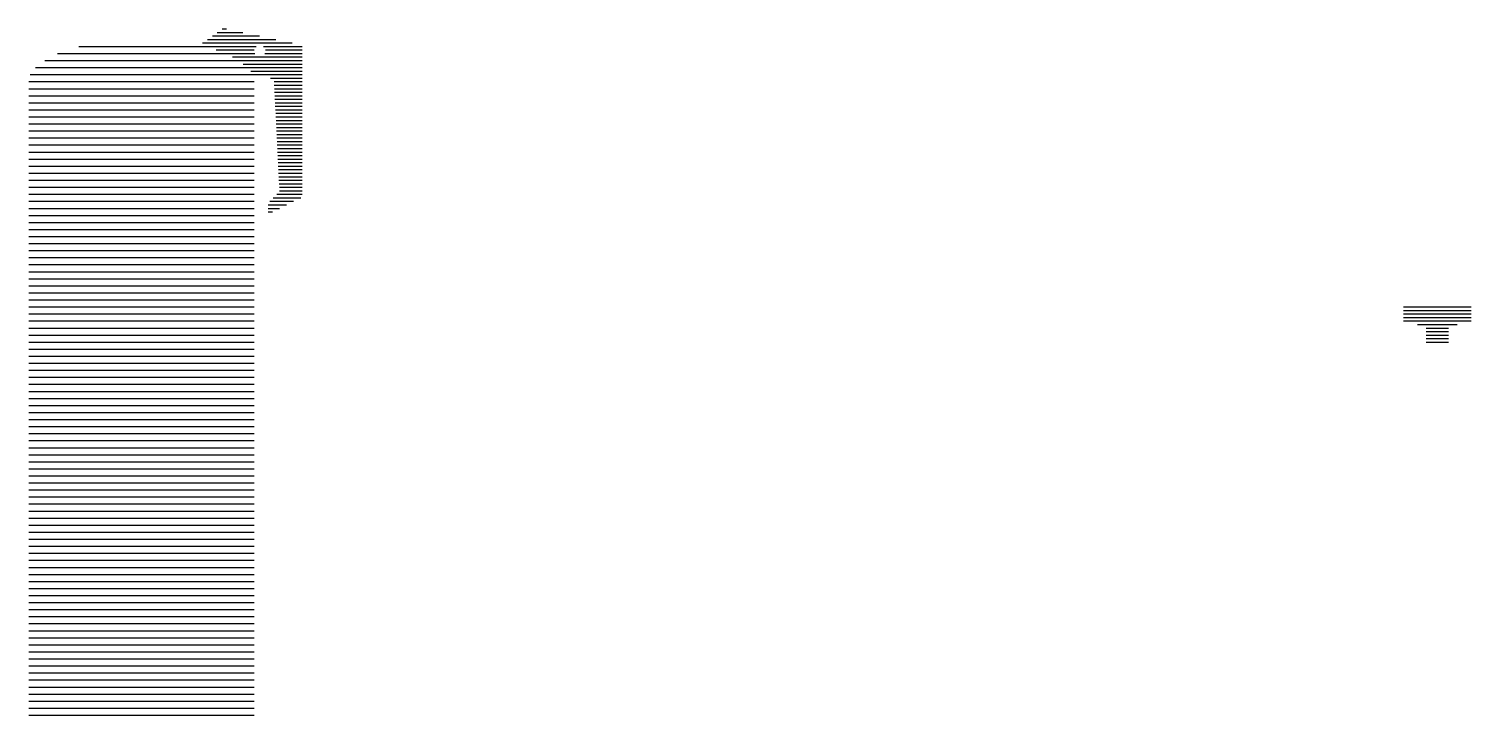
# Paper-space layout 'Layout1' of a CAD drawing. Extents: x 151 to 176.6, y 10.5 to 22.7.
import ezdxf

# ---------------------------------------------------------------- set-up
doc = ezdxf.new("R2010")
doc.units = 0
doc.header["$LTSCALE"] = 2
doc.layers.get('0').update_dxf_attribs({"color": 16, "linetype": 'CONTINUOUS'})
doc.layers.add('VEILIG', color=7, linetype='CONTINUOUS')

# ---------------------------------------------------------------- blocks, each defined once
blk = doc.blocks.new('*X')
at = {"color": 0}
for p, q in [((154.258, 22.562), (155.092, 22.562)), ((154.345, 22.625), (154.8, 22.625)), ((154.433, 22.688), (154.508, 22.688)), ((151.885, 22.375), (154.115, 22.375)), ((154.083, 22.438), (155.675, 22.438)), ((154.115, 22.375), (155.034, 22.375)), ((154.171, 22.5), (155.383, 22.5)), ((154.324, 22.312), (155.001, 22.312)), ((155.166, 22.375), (155.85, 22.375)), ((155.199, 22.312), (155.85, 22.312)), ((151.282, 22.125), (154.718, 22.125)), ((151.511, 22.25), (154.489, 22.25)), ((154.489, 22.25), (155.013, 22.25)), ((154.615, 22.188), (155.85, 22.188)), ((154.718, 22.125), (155.85, 22.125)), ((154.805, 22.062), (155.85, 22.062)), ((155.187, 22.25), (155.85, 22.25)), ((151.025, 21.875), (154.975, 21.875)), ((151.119, 22), (154.881, 22)), ((154.881, 22), (155.85, 22)), ((154.939, 21.938), (155.85, 21.938)), ((154.977, 21.875), (155.85, 21.875)), ((155.288, 21.812), (155.85, 21.812)), ((151, 21.75), (155, 21.75)), ((151, 21.625), (155, 21.625)), ((155.352, 21.75), (155.85, 21.75)), ((155.356, 21.688), (155.85, 21.688)), ((155.359, 21.625), (155.85, 21.625)), ((155.362, 21.562), (155.85, 21.562)), ((151, 21.5), (155, 21.5)), ((151, 21.375), (155, 21.375)), ((151, 21.25), (155, 21.25)), ((155.365, 21.5), (155.85, 21.5)), ((155.368, 21.438), (155.85, 21.438)), ((155.371, 21.375), (155.85, 21.375)), ((155.374, 21.312), (155.85, 21.312)), ((155.378, 21.25), (155.85, 21.25)), ((151, 21.125), (155, 21.125)), ((151, 21), (155, 21)), ((155.381, 21.188), (155.85, 21.188)), ((155.384, 21.125), (155.85, 21.125)), ((155.387, 21.062), (155.85, 21.062)), ((155.39, 21), (155.85, 21)), ((151, 20.875), (155, 20.875)), ((151, 20.75), (155, 20.75)), ((155.393, 20.938), (155.85, 20.938)), ((155.396, 20.875), (155.85, 20.875)), ((155.399, 20.812), (155.85, 20.812)), ((155.403, 20.75), (155.85, 20.75)), ((151, 20.625), (155, 20.625)), ((151, 20.5), (155, 20.5)), ((155.406, 20.688), (155.85, 20.688)), ((155.409, 20.625), (155.85, 20.625)), ((155.412, 20.562), (155.85, 20.562)), ((155.415, 20.5), (155.85, 20.5)), ((151, 20.375), (155, 20.375)), ((151, 20.25), (155, 20.25)), ((155.418, 20.438), (155.85, 20.438)), ((155.421, 20.375), (155.85, 20.375)), ((155.424, 20.312), (155.85, 20.312)), ((155.428, 20.25), (155.85, 20.25)), ((151, 20.125), (155, 20.125)), ((151, 20), (155, 20)), ((155.431, 20.188), (155.85, 20.188)), ((155.434, 20.125), (155.85, 20.125)), ((155.437, 20.062), (155.85, 20.062)), ((155.44, 20), (155.85, 20)), ((151, 19.875), (155, 19.875)), ((151, 19.75), (155, 19.75)), ((155.4, 19.75), (155.85, 19.75)), ((155.443, 19.938), (155.85, 19.938)), ((155.446, 19.875), (155.85, 19.875)), ((155.449, 19.812), (155.85, 19.812)), ((151, 19.625), (155, 19.625)), ((151, 19.5), (155, 19.5)), ((155.25, 19.562), (155.575, 19.562)), ((155.25, 19.5), (155.45, 19.5)), ((155.275, 19.625), (155.7, 19.625)), ((155.338, 19.688), (155.825, 19.688)), ((151, 19.375), (155, 19.375)), ((151, 19.25), (155, 19.25)), ((155.25, 19.438), (155.325, 19.438)), ((151, 19.125), (155, 19.125)), ((151, 19), (155, 19)), ((151, 18.875), (155, 18.875)), ((151, 18.75), (155, 18.75)), ((151, 18.625), (155, 18.625)), ((151, 18.5), (155, 18.5)), ((151, 18.375), (155, 18.375)), ((151, 18.25), (155, 18.25)), ((151, 18.125), (155, 18.125)), ((151, 18), (155, 18)), ((151, 17.875), (155, 17.875)), ((151, 17.75), (155, 17.75)), ((175.4, 17.75), (176.6, 17.75)), ((175.4, 17.688), (176.6, 17.688)), ((151, 17.625), (155, 17.625)), ((151, 17.5), (155, 17.5)), ((175.4, 17.625), (176.6, 17.625)), ((175.4, 17.562), (176.6, 17.562)), ((175.4, 17.5), (176.6, 17.5)), ((175.65, 17.438), (176.35, 17.438)), ((151, 17.375), (155, 17.375)), ((151, 17.25), (155, 17.25)), ((175.8, 17.375), (176.2, 17.375)), ((175.8, 17.312), (176.2, 17.312)), ((175.8, 17.25), (176.2, 17.25)), ((175.8, 17.188), (176.2, 17.188)), ((151, 17.125), (155, 17.125)), ((151, 17), (155, 17)), ((175.8, 17.125), (176.2, 17.125)), ((151, 16.875), (155, 16.875)), ((151, 16.75), (155, 16.75)), ((151, 16.625), (155, 16.625)), ((151, 16.5), (155, 16.5)), ((151, 16.375), (155, 16.375)), ((151, 16.25), (155, 16.25)), ((151, 16.125), (155, 16.125)), ((151, 16), (155, 16)), ((151, 15.875), (155, 15.875)), ((151, 15.75), (155, 15.75)), ((151, 15.625), (155, 15.625)), ((151, 15.5), (155, 15.5)), ((151, 15.375), (155, 15.375)), ((151, 15.25), (155, 15.25)), ((151, 15.125), (155, 15.125)), ((151, 15), (155, 15)), ((151, 14.875), (155, 14.875)), ((151, 14.75), (155, 14.75)), ((151, 14.625), (155, 14.625)), ((151, 14.5), (155, 14.5)), ((151, 14.375), (155, 14.375)), ((151, 14.25), (155, 14.25)), ((151, 14.125), (155, 14.125)), ((151, 14), (155, 14)), ((151, 13.875), (155, 13.875)), ((151, 13.75), (155, 13.75)), ((151, 13.625), (155, 13.625)), ((151, 13.5), (155, 13.5)), ((151, 13.375), (155, 13.375)), ((151, 13.25), (155, 13.25)), ((151, 13.125), (155, 13.125)), ((151, 13), (155, 13)), ((151, 12.875), (155, 12.875)), ((151, 12.75), (155, 12.75)), ((151, 12.625), (155, 12.625)), ((151, 12.5), (155, 12.5)), ((151, 12.375), (155, 12.375)), ((151, 12.25), (155, 12.25)), ((151, 12.125), (155, 12.125)), ((151, 12), (155, 12)), ((151, 11.875), (155, 11.875)), ((151, 11.75), (155, 11.75)), ((151, 11.625), (155, 11.625)), ((151, 11.5), (155, 11.5)), ((151, 11.375), (155, 11.375)), ((151, 11.25), (155, 11.25)), ((151, 11.125), (155, 11.125)), ((151, 11), (155, 11)), ((151, 10.875), (155, 10.875)), ((151, 10.75), (155, 10.75)), ((151, 10.625), (155, 10.625)), ((151, 10.5), (155, 10.5))]:
    blk.add_line(p, q, dxfattribs=at)

psp = doc.layouts.get("Layout1")

# ---------------------------------------------------------------- block references
at = {"layer": 'VEILIG', "color": 0}
psp.add_blockref('*X', (0, 0), dxfattribs=at)

doc.saveas('drawing.dxf')
